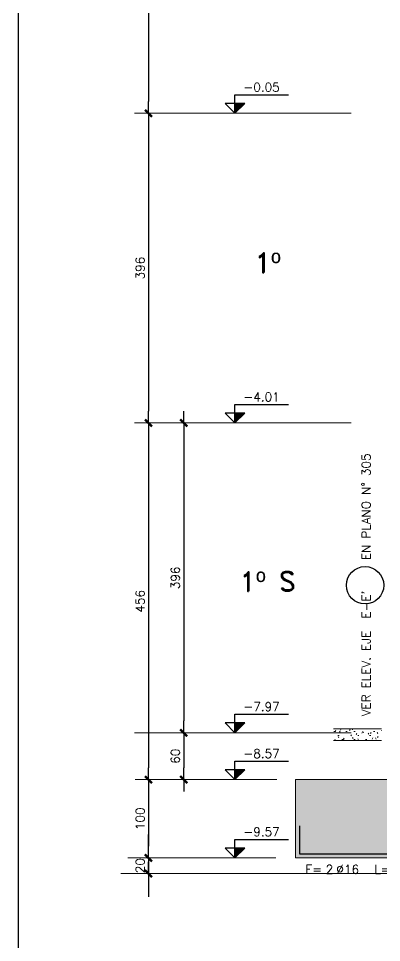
# Model space of a CAD drawing. Extents: x -10459 to 16942, y -13088 to 14608.
# Drawn here: x -58 to 406, y 1111 to 2292 of the extents above; entities that cross this region are included whole.
import ezdxf
from ezdxf.enums import TextEntityAlignment as Align

# ---------------------------------------------------------------- set-up
doc = ezdxf.new("R2010")
doc.units = 0
doc.header["$LTSCALE"] = 30
doc.header["$MEASUREMENT"] = 0
doc.linetypes.add("EJE1-1'$0$RLE-PROYECCION", pattern=[0.71438, 0.47625, -0.23813])
doc.layers.get('0').update_dxf_attribs({"linetype": 'CONTINUOUS'})
doc.layers.add("EJE1-1'$0$RLA-ACHURADO", color=30, linetype="EJE1-1'$0$RLE-PROYECCION", lineweight=15, transparency=0.7)
for name, color, linetype, lineweight in [("EJE1-1'$0$RLA-CONTORNO", 30, 'CONTINUOUS', 15), ("EJE1-1'$0$RLA-NIVEL-1", 1, 'CONTINUOUS', 9), ("EJE1-1'$0$RLA-SELLO", 3, 'CONTINUOUS', 9)]:
    doc.layers.add(name, color=color, linetype=linetype, lineweight=lineweight)
for name, color, linetype in [("EJE1-1'$0$RLA-COTAS1", 2, 'CONTINUOUS'), ("EJE1-1'$0$RLA-FE", 7, 'CONTINUOUS'), ("EJE1-1'$0$RLA-TEXTOS-FE", 9, 'CONTINUOUS'), ("EJE1-1'$0$RLA-TEXTOS2", 6, 'CONTINUOUS'), ('RLA-FORMATO', 7, 'CONTINUOUS')]:
    doc.layers.add(name, color=color, linetype=linetype)
doc.styles.add("EJE1-1'$0$RomanD", font='romand.shx', dxfattribs={"height": 31.5})
doc.styles.add("EJE1-1'$0$RomanS", font='romans.shx', dxfattribs={"height": 11.25})
doc.dimstyles.new("EJE1-1'$0$ING-50", dxfattribs={"dimscale": 50, "dimtxt": 0.27, "dimasz": 0.3, "dimexe": 0, "dimexo": 0, "dimgap": 0.1, "dimtad": 1, "dimdec": 1, "dimzin": 12, "dimdsep": 46, "dimtxsty": "EJE1-1'$0$RomanS", "dimblk": "EJE1-1'$0$TICK1", "dimblk1": "EJE1-1'$0$TICK1", "dimblk2": "EJE1-1'$0$TICK1", "dimcen": 0.09, "dimclrd": 2, "dimclre": 1, "dimclrt": 3, "dimadec": 0, "dimazin": 0, "dimtfac": 1, "dimtdec": 0, "dimtix": 1, "dimtmove": 2, "dimatfit": 3, "dimldrblk": "EJE1-1'$0$TICK1", "dimfxl": 0, "dimfxlon": 1, "dimtolj": 1, "dimtzin": 0, "dimarcsym": 0})
pattern_1 = [(0, (-234.281, -2576.79), (20.32, 5.08), [1.676, -13.564, 1.676, -13.564, -81.28]), (0, (-234.281, -2576.79), (20.32, 5.08), [-30.48, 1.676, -28.804, 1.676, -13.564, -35.56]), (0, (-234.281, -2576.79), (20.32, 5.08), [-76.2, 1.676, -8.484, 1.676, -23.724]), (120, (-226.661, -2574.25), (-14.559409, 15.057636), [1.676, -13.564, 1.676, -13.564, -81.28]), (120, (-226.661, -2574.25), (-14.559409, 15.057636), [-30.48, 1.676, -28.804, 1.676, -13.564, -35.56]), (120, (-226.661, -2574.25), (-14.559409, 15.057636), [-76.2, 1.676, -8.484, 1.676, -23.724]), (240, (-224.121, -2564.09), (-5.760591, -20.137636), [1.676, -13.564, 1.676, -13.564, -81.28]), (240, (-224.121, -2564.09), (-5.760591, -20.137636), [-30.48, 1.676, -28.804, 1.676, -13.564, -35.56]), (240, (-224.121, -2564.09), (-5.760591, -20.137636), [-76.2, 1.676, -8.484, 1.676, -23.724])]

# ---------------------------------------------------------------- blocks, each defined once
blk = doc.blocks.new("EJE1-1'$0$TICK1")
at = {"color": 2}
for points in [[(0, 0), (-1, 0)], [(0, 0), (1, 0)]]:
    blk.add_lwpolyline(points, dxfattribs=at)
at = {"color": 2, "const_width": 0.2}
blk.add_lwpolyline([(-0.3, -0.3), (0.3, 0.3)], dxfattribs=at)
blk = doc.blocks.new("EJE1-1'$0$DIMBLOCK13-EJE 1-1_")
at = {"layer": "EJE1-1'$0$RLA-COTAS1", "color": 2, "lineweight": -2, "transparency": 16777216}
blk.add_line((-2727.3, 376), (-2727.3, 10), dxfattribs=at)
at = {"layer": "EJE1-1'$0$RLA-COTAS1", "color": 2, "lineweight": -2, "transparency": 16777216, "xscale": 15, "yscale": 15, "zscale": 15}
for p, rotation in [((-2727.3, 391), 90), ((-2727.3, -5), 270)]:
    blk.add_blockref("EJE1-1'$0$TICK1", p, dxfattribs=dict(at, rotation=rotation))
at = {"layer": "EJE1-1'$0$RLA-COTAS1", "color": 3, "transparency": 16777216, "insert": (-2738, 193), "char_height": 11.25, "attachment_point": 5, "rotation": 90, "style": "EJE1-1'$0$RomanS"}
blk.add_mtext('\\A1;396', dxfattribs=at)
blk = doc.blocks.new("EJE1-1'$0$DIMBLOCK14-EJE 1-1_")
at = {"layer": "EJE1-1'$0$RLA-COTAS1", "color": 2, "lineweight": -2, "transparency": 16777216}
blk.add_line((-2727.3, -20), (-2727.3, -386), dxfattribs=at)
at = {"layer": "EJE1-1'$0$RLA-COTAS1", "color": 2, "lineweight": -2, "transparency": 16777216, "xscale": 15, "yscale": 15, "zscale": 15}
for p, rotation in [((-2727.3, -5), 90), ((-2727.3, -401), 270)]:
    blk.add_blockref("EJE1-1'$0$TICK1", p, dxfattribs=dict(at, rotation=rotation))
at = {"layer": "EJE1-1'$0$RLA-COTAS1", "color": 3, "transparency": 16777216, "insert": (-2738, -203), "char_height": 11.25, "attachment_point": 5, "rotation": 90, "style": "EJE1-1'$0$RomanS"}
blk.add_mtext('\\A1;396', dxfattribs=at)
blk = doc.blocks.new("EJE1-1'$0$DIMBLOCK15-EJE 1-1_")
at = {"layer": "EJE1-1'$0$RLA-COTAS1", "color": 2, "lineweight": -2, "transparency": 16777216}
blk.add_line((-2727.3, -416), (-2727.3, -842), dxfattribs=at)
at = {"layer": "EJE1-1'$0$RLA-COTAS1", "color": 2, "lineweight": -2, "transparency": 16777216, "xscale": 15, "yscale": 15, "zscale": 15}
for p, rotation in [((-2727.3, -401), 90), ((-2727.3, -857), 270)]:
    blk.add_blockref("EJE1-1'$0$TICK1", p, dxfattribs=dict(at, rotation=rotation))
at = {"layer": "EJE1-1'$0$RLA-COTAS1", "color": 3, "transparency": 16777216, "insert": (-2738, -629), "char_height": 11.25, "attachment_point": 5, "rotation": 90, "style": "EJE1-1'$0$RomanS"}
blk.add_mtext('\\A1;456', dxfattribs=at)
blk = doc.blocks.new("EJE1-1'$0$DIMBLOCK16-EJE 1-1_")
at = {"layer": "EJE1-1'$0$RLA-COTAS1", "color": 2, "lineweight": -2, "transparency": 16777216}
blk.add_line((-2727.3, -872), (-2727.3, -942), dxfattribs=at)
at = {"layer": "EJE1-1'$0$RLA-COTAS1", "color": 2, "lineweight": -2, "transparency": 16777216, "xscale": 15, "yscale": 15, "zscale": 15}
for p, rotation in [((-2727.3, -857), 90), ((-2727.3, -957), 270)]:
    blk.add_blockref("EJE1-1'$0$TICK1", p, dxfattribs=dict(at, rotation=rotation))
at = {"layer": "EJE1-1'$0$RLA-COTAS1", "color": 3, "transparency": 16777216, "insert": (-2738, -907), "char_height": 11.25, "attachment_point": 5, "rotation": 90, "style": "EJE1-1'$0$RomanS"}
blk.add_mtext('\\A1;100', dxfattribs=at)
blk = doc.blocks.new("EJE1-1'$0$DIMBLOCK17-EJE 1-1_")
at = {"layer": "EJE1-1'$0$RLA-COTAS1", "color": 2, "lineweight": -2, "transparency": 16777216}
for p, q in [((-2727.3, -942), (-2727.3, -927)), ((-2727.3, -957), (-2727.3, -977)), ((-2727.3, -992), (-2727.3, -1007))]:
    blk.add_line(p, q, dxfattribs=at)
at = {"layer": "EJE1-1'$0$RLA-COTAS1", "color": 2, "lineweight": -2, "transparency": 16777216, "xscale": 15, "yscale": 15, "zscale": 15}
for p, rotation in [((-2727.3, -957), 270), ((-2727.3, -977), 90)]:
    blk.add_blockref("EJE1-1'$0$TICK1", p, dxfattribs=dict(at, rotation=rotation))
at = {"layer": "EJE1-1'$0$RLA-COTAS1", "color": 3, "transparency": 16777216, "insert": (-2738, -967), "char_height": 11.25, "attachment_point": 5, "rotation": 90, "style": "EJE1-1'$0$RomanS"}
blk.add_mtext('\\A1;20', dxfattribs=at)
blk = doc.blocks.new("EJE1-1'$0$DIMBLOCK18-EJE 1-1_")
at = {"layer": "EJE1-1'$0$RLA-COTAS1", "color": 2, "lineweight": -2, "transparency": 16777216}
blk.add_line((-2682.3, -416), (-2682.3, -782), dxfattribs=at)
at = {"layer": "EJE1-1'$0$RLA-COTAS1", "color": 2, "lineweight": -2, "transparency": 16777216, "xscale": 15, "yscale": 15, "zscale": 15}
for p, rotation in [((-2682.3, -401), 90), ((-2682.3, -797), 270)]:
    blk.add_blockref("EJE1-1'$0$TICK1", p, dxfattribs=dict(at, rotation=rotation))
at = {"layer": "EJE1-1'$0$RLA-COTAS1", "color": 3, "transparency": 16777216, "insert": (-2693, -599), "char_height": 11.25, "attachment_point": 5, "rotation": 90, "style": "EJE1-1'$0$RomanS"}
blk.add_mtext('\\A1;396', dxfattribs=at)
blk = doc.blocks.new("EJE1-1'$0$DIMBLOCK19-EJE 1-1_")
at = {"layer": "EJE1-1'$0$RLA-COTAS1", "color": 2, "lineweight": -2, "transparency": 16777216}
blk.add_line((-2682.3, -812), (-2682.3, -842), dxfattribs=at)
at = {"layer": "EJE1-1'$0$RLA-COTAS1", "color": 2, "lineweight": -2, "transparency": 16777216, "xscale": 15, "yscale": 15, "zscale": 15}
for p, rotation in [((-2682.3, -797), 90), ((-2682.3, -857), 270)]:
    blk.add_blockref("EJE1-1'$0$TICK1", p, dxfattribs=dict(at, rotation=rotation))
at = {"layer": "EJE1-1'$0$RLA-COTAS1", "color": 3, "transparency": 16777216, "insert": (-2693, -827), "char_height": 11.25, "attachment_point": 5, "rotation": 90, "style": "EJE1-1'$0$RomanS"}
blk.add_mtext('\\A1;60', dxfattribs=at)
blk = doc.blocks.new("EJE1-1'$0$nivel-el")
blk.add_hatch(color=1).paths.add_polyline_path([(0, 0), (12.5, 12.5), (0, 12.5)])
at = {"color": 3}
blk.add_lwpolyline([(0, 0), (12.5, 12.5), (-12.5, 12.5), (0, 0), (0, 23.61), (68.35, 23.61)], dxfattribs=at)
blk.add_lwpolyline([(0, 0), (12.5, 12.5), (0, 12.5), (0, 0)])
at = {"color": 3, "style": "EJE1-1'$0$RomanS", "flags": 4}
blk.add_attdef('%%P0.00', text='', height=11.25, dxfattribs=at).set_placement((33.96, 27.67), align=Align.CENTER)
blk = doc.blocks.new('*U260')
at = {"layer": "EJE1-1'$0$RLA-FE"}
for p, q in [((280, 0), (280, 84)), ((0, 36), (0, 0)), ((0, 0), (198.2, 0)), ((198.2, 0), (248.2, 0)), ((248.2, 0), (280, 0))]:
    blk.add_line(p, q, dxfattribs=at)
at = {"layer": "EJE1-1'$0$RLA-FE", "color": 3, "style": "EJE1-1'$0$RomanS", "flags": 8}
for tag, p in [('F=', (28.9, -25.3)), ('NUM', (43.3, -25.3))]:
    blk.add_attdef(tag, text='', height=11.2, dxfattribs=at).set_placement(p, align=Align.RIGHT)
at = {"layer": "EJE1-1'$0$RLA-FE", "color": 3, "style": "EJE1-1'$0$RomanS"}
for tag, p, flags in [('PHI', (47.2, -25.1), 12), ('DIAM', (57.1, -25.3), 12), ('MINUS', (79.1, -25.3), 13), ('MARK', (92.5, -25.3), 13), ('TEXTO_FE1', (95.8, -25.3), 8), ('TEXTO_FE2', (163.3, -25.3), 8), ('TIPO', (138.8, -57.9), 13), ('NVECES', (124.9, -76.9), 13), ('NUMFE', (128.9, -96.6), 13), ('CAPA', (137.1, -115.7), 13), ('DESPLAZA', (277.2, -134.2), 13), ('ESPACIO', (283.2, -152.5), 13), ('CANT', (297.1, -171.3), 13)]:
    blk.add_attdef(tag, p, '', height=11.2, dxfattribs=dict(at, flags=flags))
blk = doc.blocks.new("EJE1-1'")
at = {"layer": "EJE1-1'$0$RLA-ACHURADO"}
h = blk.add_hatch(dxfattribs=at)
h.set_pattern_fill('SAND - DENSE', color=256, style=0, pattern_type=2)
h.set_pattern_definition(pattern_1)
h.paths.add_polyline_path([(-2490.987, -807), (-2429.52, -807), (-2429.52, -792), (-2490.987, -792)], flags=0)
h = blk.add_hatch(dxfattribs=at)
h.set_pattern_fill('SAND - DENSE', color=256, style=0, pattern_type=2)
h.set_pattern_definition(pattern_1)
h.paths.add_polyline_path([(-1544.519, -957), (-1244.519, -957), (-1244.519, -857), (-1544.519, -857)], flags=0)
h.paths.add_polyline_path([(-2539.519, -957), (-2249.519, -957), (-2249.519, -857), (-2539.519, -857)], flags=0)
at = {"layer": "EJE1-1'$0$RLA-CONTORNO"}
for p, q in [((-2429.52, -792), (-2490.987, -792)), ((-2490.987, -807), (-2429.52, -807)), ((-2249.519, -857), (-2539.519, -857)), ((-2539.519, -857), (-2539.519, -957)), ((-2539.519, -957), (-2249.519, -957))]:
    blk.add_line(p, q, dxfattribs=at)
at = {"layer": "EJE1-1'$0$RLA-NIVEL-1"}
for p, q in [((-2745.174, -5), (-2468.139, -5)), ((-2745.174, -401), (-2468.139, -401)), ((-2745.174, -797), (-2468.139, -797)), ((-2563.272, -857), (-2744.45, -857)), ((-2564.452, -957), (-2753.89, -957)), ((-628.573, -977), (-2762.689, -977))]:
    blk.add_line(p, q, dxfattribs=at)
at = {"layer": "EJE1-1'$0$RLA-SELLO"}
for p, q in [((-2744.45, -857), (-2611.102, -857)), ((-2753.89, -957), (-2607.562, -957)), ((-2762.689, -977), (-2615.9, -977))]:
    blk.add_line(p, q, dxfattribs=at)
at = {"layer": "EJE1-1'$0$RLA-TEXTOS-FE", "color": 2}
blk.add_circle((-2450.518, -608.475), 23.884, dxfattribs=at)
ref = blk.add_blockref("EJE1-1'$0$nivel-el", (-2616.745, -5))
ref.add_attrib('%%P0.00', '-0.05', dxfattribs={"color": 3, "height": 11.25, "style": "EJE1-1'$0$RomanS"}).set_placement((-2582.785, 22.67), align=Align.CENTER)
ref = blk.add_blockref("EJE1-1'$0$nivel-el", (-2616.745, -401))
ref.add_attrib('%%P0.00', '-4.01', dxfattribs={"color": 3, "height": 11.25, "style": "EJE1-1'$0$RomanS"}).set_placement((-2582.785, -373.33), align=Align.CENTER)
ref = blk.add_blockref("EJE1-1'$0$nivel-el", (-2616.745, -797))
ref.add_attrib('%%P0.00', '-7.97', dxfattribs={"color": 3, "height": 11.25, "style": "EJE1-1'$0$RomanS"}).set_placement((-2582.785, -769.33), align=Align.CENTER)
ref = blk.add_blockref("EJE1-1'$0$nivel-el", (-2616.745, -857))
ref.add_attrib('%%P0.00', '-8.57', dxfattribs={"color": 3, "height": 11.25, "style": "EJE1-1'$0$RomanS"}).set_placement((-2582.785, -829.33), align=Align.CENTER)
ref = blk.add_blockref("EJE1-1'$0$nivel-el", (-2616.745, -957))
ref.add_attrib('%%P0.00', '-9.57', dxfattribs={"color": 3, "height": 11.25, "style": "EJE1-1'$0$RomanS"}).set_placement((-2582.785, -929.33), align=Align.CENTER)
at = {"layer": "EJE1-1'$0$RLA-FE"}
ref = blk.add_blockref('*U260', (-2534.519, -952), dxfattribs=at)
ref.add_attrib('DIAM', '16', (-2477.424, -977.298), dxfattribs={"color": 3, "height": 11.25, "style": "EJE1-1'$0$RomanS"})
ref.add_attrib('NUM', '2', dxfattribs={"color": 3, "height": 11.25, "style": "EJE1-1'$0$RomanS"}).set_placement((-2491.175, -977.298), align=Align.RIGHT)
ref.add_attrib('TEXTO_FE1', 'L=400', (-2438.713, -977.298), dxfattribs={"color": 3, "height": 11.25, "style": "EJE1-1'$0$RomanS"})
ref.add_attrib('TEXTO_FE2', '(36+280+84)', (-2371.191, -977.28), dxfattribs={"color": 3, "height": 11.25, "style": "EJE1-1'$0$RomanS"})
ref.add_attrib('PHI', '%%C', (-2487.279, -977.084), dxfattribs={"color": 3, "height": 11.25, "style": "EJE1-1'$0$RomanS"})
ref.add_attrib('F=', 'F=', dxfattribs={"color": 3, "height": 11.25, "style": "EJE1-1'$0$RomanS"}).set_placement((-2505.584, -977.298), align=Align.RIGHT)
at = {"layer": "EJE1-1'$0$RLA-TEXTOS-FE", "color": 9, "style": "EJE1-1'$0$RomanS"}
blk.add_text("VER ELEV. EJE  E-E'   EN PLANO N%%D 305", height=11.25, rotation=90, dxfattribs=at).set_placement((-2443.605, -776.035))
at = {"layer": "EJE1-1'$0$RLA-TEXTOS2", "color": 5, "char_height": 25, "attachment_point": 5, "line_spacing_factor": 0.941778, "style": "EJE1-1'$0$RomanD"}
for s, insert, width in [('1º', (-2575.123, -195.928), 57.29158), ('1º S', (-2575.123, -603.635), 113.17697)]:
    blk.add_mtext(s, dxfattribs=dict(at, insert=insert, width=width))
at = {"layer": "EJE1-1'$0$RLA-COTAS1"}
for base, p1, p2, picture, middle in [((-2727.335, -5), (-2722.335, 391), (-2722.335, -5), "EJE1-1'$0$DIMBLOCK13-EJE 1-1_", (-2737.96, 193)), ((-2727.335, -401), (-2722.335, -5), (-2722.335, -401), "EJE1-1'$0$DIMBLOCK14-EJE 1-1_", (-2737.96, -203)), ((-2727.335, -857), (-2722.335, -401), (-2722.335, -857), "EJE1-1'$0$DIMBLOCK15-EJE 1-1_", (-2737.96, -629)), ((-2682.335, -797), (-2677.335, -401), (-2677.335, -797), "EJE1-1'$0$DIMBLOCK18-EJE 1-1_", (-2692.96, -599)), ((-2682.335, -857), (-2677.335, -797), (-2677.335, -857), "EJE1-1'$0$DIMBLOCK19-EJE 1-1_", (-2692.96, -827)), ((-2727.335, -957), (-2722.335, -857), (-2722.335, -957), "EJE1-1'$0$DIMBLOCK16-EJE 1-1_", (-2737.96, -907)), ((-2727.335, -977), (-2722.335, -957), (-2722.335, -977), "EJE1-1'$0$DIMBLOCK17-EJE 1-1_", (-2737.96, -967))]:
    dim = blk.add_linear_dim(base=base, p1=p1, p2=p2, angle=90, dimstyle="EJE1-1'$0$ING-50", override={"dimexe": 0, "dimexo": 0, "dimdec": 1, "dimfxl": 0, "dimfxlon": 1}, dxfattribs=at)
    dim.commit()
    dim.dimension.update_dxf_attribs({"geometry": picture, "text_midpoint": middle})

msp = doc.modelspace()

# ---------------------------------------------------------------- linework, layer by layer
at = {"layer": 'RLA-FORMATO', "color": 6, "linetype": 'Continuous'}
msp.add_line((-58.1, 68.1), (-58.1, 4123.1), dxfattribs=at)

# ---------------------------------------------------------------- block references
msp.add_blockref("EJE1-1'", (2835.3, 2176.2))

doc.saveas('drawing.dxf')
